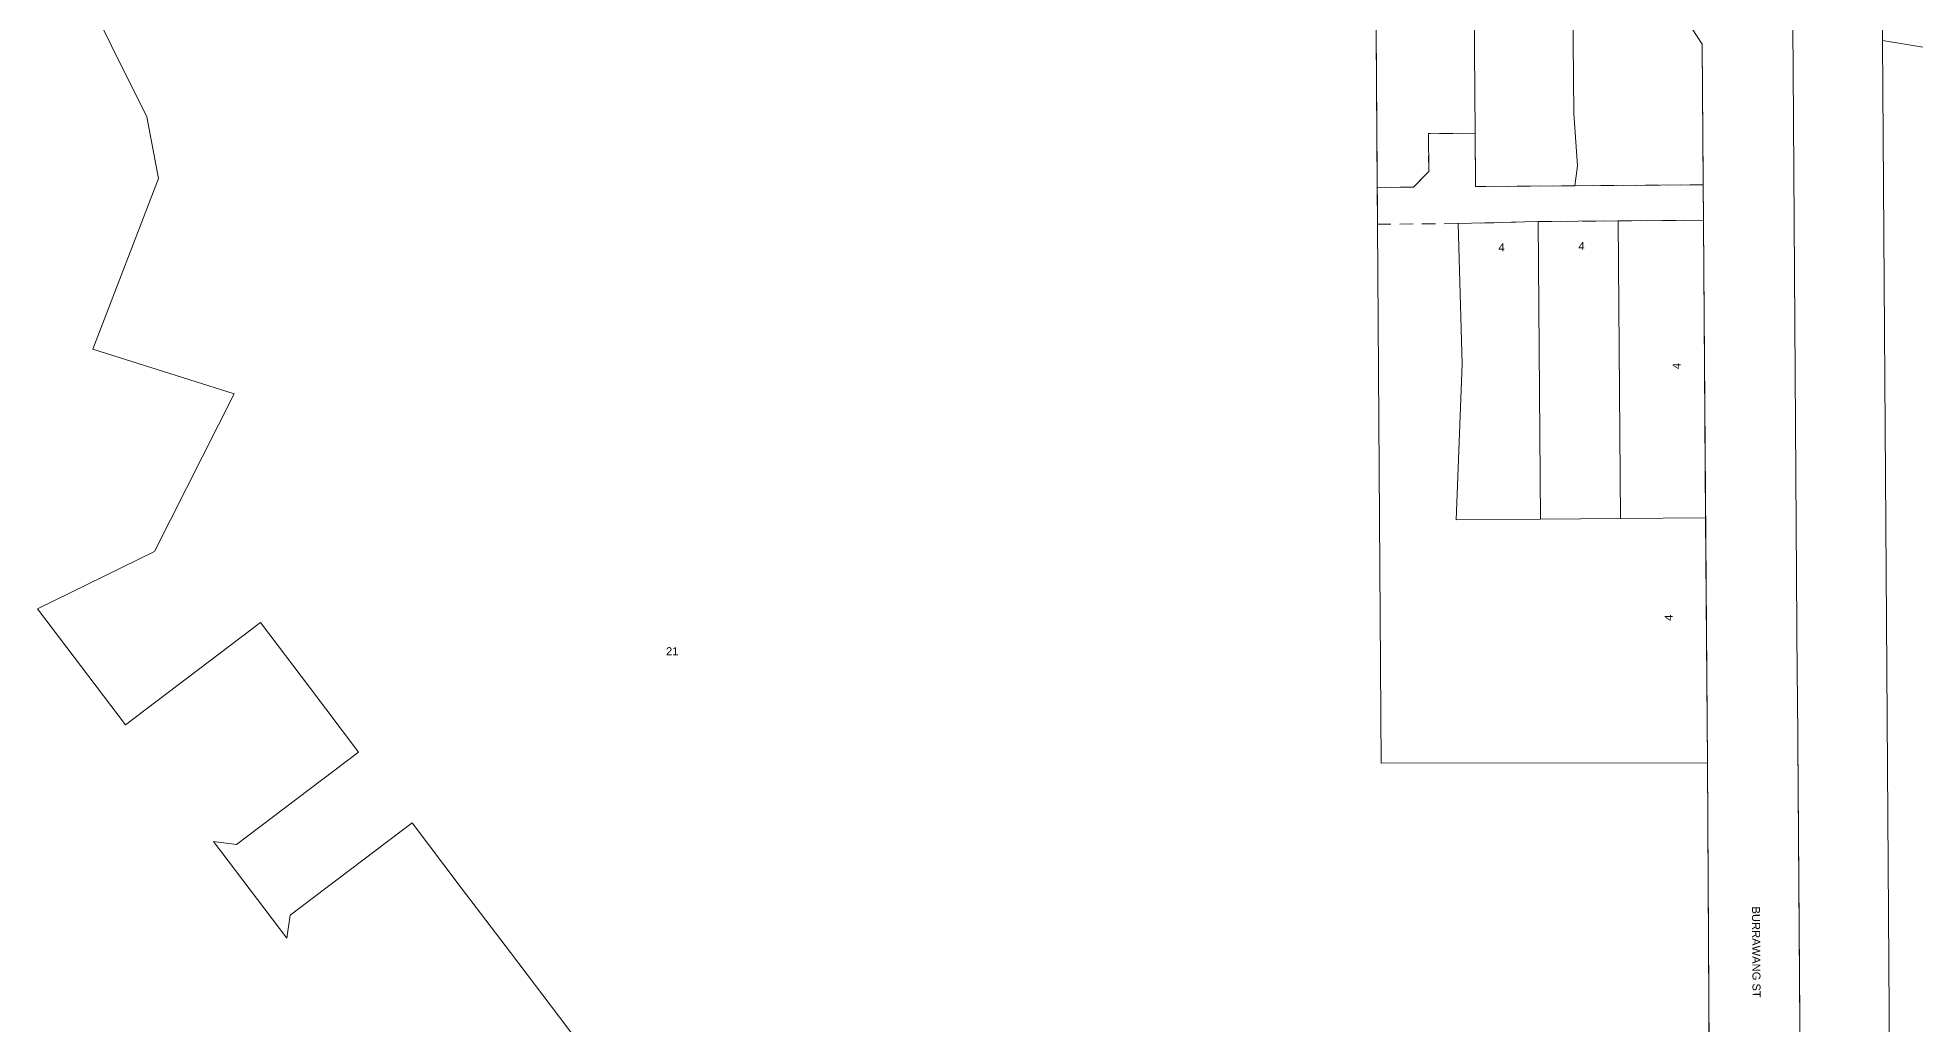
# Model space of a CAD drawing. Header units: metres. Extents: x 249526 to 250405, y 6265241 to 6266203.
# Drawn here: x 249540.5 to 249962.8, y 6265567.7 to 6265789.8 of the extents above; entities that cross this region are included whole.
import ezdxf

# ---------------------------------------------------------------- set-up
doc = ezdxf.new("R2010")
doc.units = ezdxf.units.M
doc.linetypes.add('Dash', pattern=[5, 3, -2])
for name, color, linetype, lineweight in [('Cadastre Easements_SP_EXT', 9, 'Continuous', 5), ('Cadastre Land Parcels_SP_EXT', 9, 'Continuous', 5), ('Cadastre Roads_SP_EXT', 9, 'Continuous', 5)]:
    doc.layers.add(name, color=color, linetype=linetype, lineweight=lineweight)
doc.styles.get("Standard").update_dxf_attribs({"font": 'arial.ttf'})

msp = doc.modelspace()

# ---------------------------------------------------------------- linework, layer by layer
at = {"layer": 'Cadastre Easements_SP_EXT', "linetype": 'Dash'}
msp.add_lwpolyline([(249863.78, 6265768.28), (249853.29, 6265768.19), (249853.36, 6265759.7), (249849.9, 6265756.18), (249841.78, 6265756.11), (249841.84, 6265747.81), (249859.97, 6265747.96), (249877.95, 6265748.41), (249895.94, 6265748.55), (249915.14, 6265748.71), (249915.08, 6265756.7), (249886.21, 6265756.47), (249863.88, 6265756.29), (249863.78, 6265768.28)], close=True, dxfattribs=at)
at = {"layer": 'Cadastre Land Parcels_SP_EXT', "linetype": 'Continuous'}
for points in [[(249958.22, 6265375.64), (249958.09, 6265394.43), (249956.37, 6265647.68), (249955.41, 6265789.13), (249955.29, 6265806.97), (249954.44, 6265931.62), (249954.07, 6265984.74), (249953.93, 6266005.98), (249953.23, 6266109.25), (249953.09, 6266130.38), (249952.93, 6266155.61), (249932.73, 6266158.36), (249933.77, 6265999.34), (249933.93, 6265976.08), (249934.25, 6265931.09), (249935.09, 6265810.71), (249935.29, 6265782.45), (249936.24, 6265645.94), (249936.27, 6265641.83), (249937.93, 6265407.64), (249938.09, 6265384.56), (249939.08, 6265243.78), (249959.14, 6265240.92), (249958.22, 6265375.64)], [(249863.39, 6265815.08), (249841.3, 6265824.99), (249841.78, 6265756.11), (249849.9, 6265756.18), (249853.36, 6265759.7), (249853.29, 6265768.19), (249863.78, 6265768.28), (249863.39, 6265815.08)], [(249886.85, 6265760.93), (249885.96, 6265772.76), (249885.72, 6265805.06), (249863.39, 6265815.08), (249863.78, 6265768.28), (249863.88, 6265756.29), (249886.21, 6265756.47), (249886.85, 6265760.93)], [(249914.86, 6265788.34), (249911.49, 6265793.5), (249885.72, 6265805.06), (249885.96, 6265772.76), (249886.85, 6265760.93), (249886.21, 6265756.47), (249915.08, 6265756.7), (249914.86, 6265788.34)], [(249863.78, 6265768.28), (249853.29, 6265768.19), (249853.36, 6265759.7), (249849.9, 6265756.18), (249841.78, 6265756.11), (249841.84, 6265747.81), (249842.69, 6265626.53), (249916.02, 6265626.64), (249915.62, 6265681.76), (249896.48, 6265681.61), (249878.49, 6265681.46), (249859.51, 6265681.31), (249860.84, 6265716.29), (249859.97, 6265747.96), (249877.95, 6265748.41), (249895.94, 6265748.55), (249915.14, 6265748.71), (249915.08, 6265756.7), (249886.21, 6265756.47), (249863.88, 6265756.29), (249863.78, 6265768.28)], [(249877.95, 6265748.41), (249859.97, 6265747.96), (249860.84, 6265716.29), (249859.51, 6265681.31), (249878.49, 6265681.46), (249877.95, 6265748.41)], [(249895.94, 6265748.55), (249877.95, 6265748.41), (249878.49, 6265681.46), (249896.48, 6265681.61), (249895.94, 6265748.55)], [(249915.14, 6265748.71), (249895.94, 6265748.55), (249896.48, 6265681.61), (249915.62, 6265681.76), (249915.14, 6265748.71)]]:
    msp.add_lwpolyline(points, close=True, dxfattribs=at)
for points in [[(249917.13, 6265444.71), (249916.02, 6265626.64), (249842.69, 6265626.53), (249841.3, 6265824.99)], [(249542.76, 6265817.07), (249557.12, 6265787.97), (249565.01, 6265771.97), (249567.65, 6265758.07), (249552.92, 6265719.71), (249584.67, 6265709.64), (249566.79, 6265674.14), (249540.46, 6265661.29), (249560.21, 6265635.18), (249590.61, 6265658.2), (249601.64, 6265643.62), (249612.67, 6265629.05), (249585.23, 6265608.27), (249580.06, 6265608.95), (249596.54, 6265587.17), (249597.29, 6265592.32), (249624.74, 6265613.09), (249635.77, 6265598.52), (249646.8, 6265583.94), (249657.83, 6265569.36), (249668.86, 6265554.78)]]:
    msp.add_lwpolyline(points, dxfattribs=at)
at = {"layer": 'Cadastre Roads_SP_EXT', "linetype": 'Continuous'}
for p, q in [((249914.86, 6265788.34), (249916.02, 6265626.64)), ((249936.24, 6265645.94), (249935.29, 6265782.45)), ((249935.29, 6265782.45), (249935.29, 6265782.45)), ((249936.27, 6265641.83), (249936.24, 6265645.94)), ((249937.93, 6265407.64), (249936.27, 6265641.83)), ((249916.02, 6265626.64), (249917.13, 6265444.71))]:
    msp.add_line(p, q, dxfattribs=at)
msp.add_lwpolyline([(249977.07, 6265565.1), (249976.97, 6265581.02), (249976.77, 6265596.29), (249976.66, 6265611.74), (249976.52, 6265626.75), (249976.37, 6265642.76), (249976.22, 6265658.17), (249976.08, 6265673.59), (249976.05, 6265688.95), (249976.01, 6265704.35), (249975.98, 6265719.75), (249975.94, 6265735.14), (249975.78, 6265785.81), (249975.78, 6265785.81), (249967.26, 6265787.2), (249955.41, 6265789.13), (249956.37, 6265647.68), (249958.09, 6265394.43)], dxfattribs=at)

# ---------------------------------------------------------------- texts
at = {"layer": 'Cadastre Land Parcels_SP_EXT'}
for rotation, p in [(359.9312, (249869.02, 6265741.71)), (359.1342, (249887, 6265742)), (88.6977, (249909.97, 6265715.2)), (88.6973, (249908.19, 6265658.54))]:
    msp.add_text('4', height=1.8, rotation=rotation, dxfattribs=at).set_placement(p)
msp.add_text('21', height=1.8, dxfattribs=at).set_placement((249681.81, 6265650.83))
at = {"layer": 'Cadastre Roads_SP_EXT'}
msp.add_text('BURRAWANG ST', height=1.8, rotation=270.393, dxfattribs=at).set_placement((249926.05, 6265594.28))

doc.saveas('drawing.dxf')
